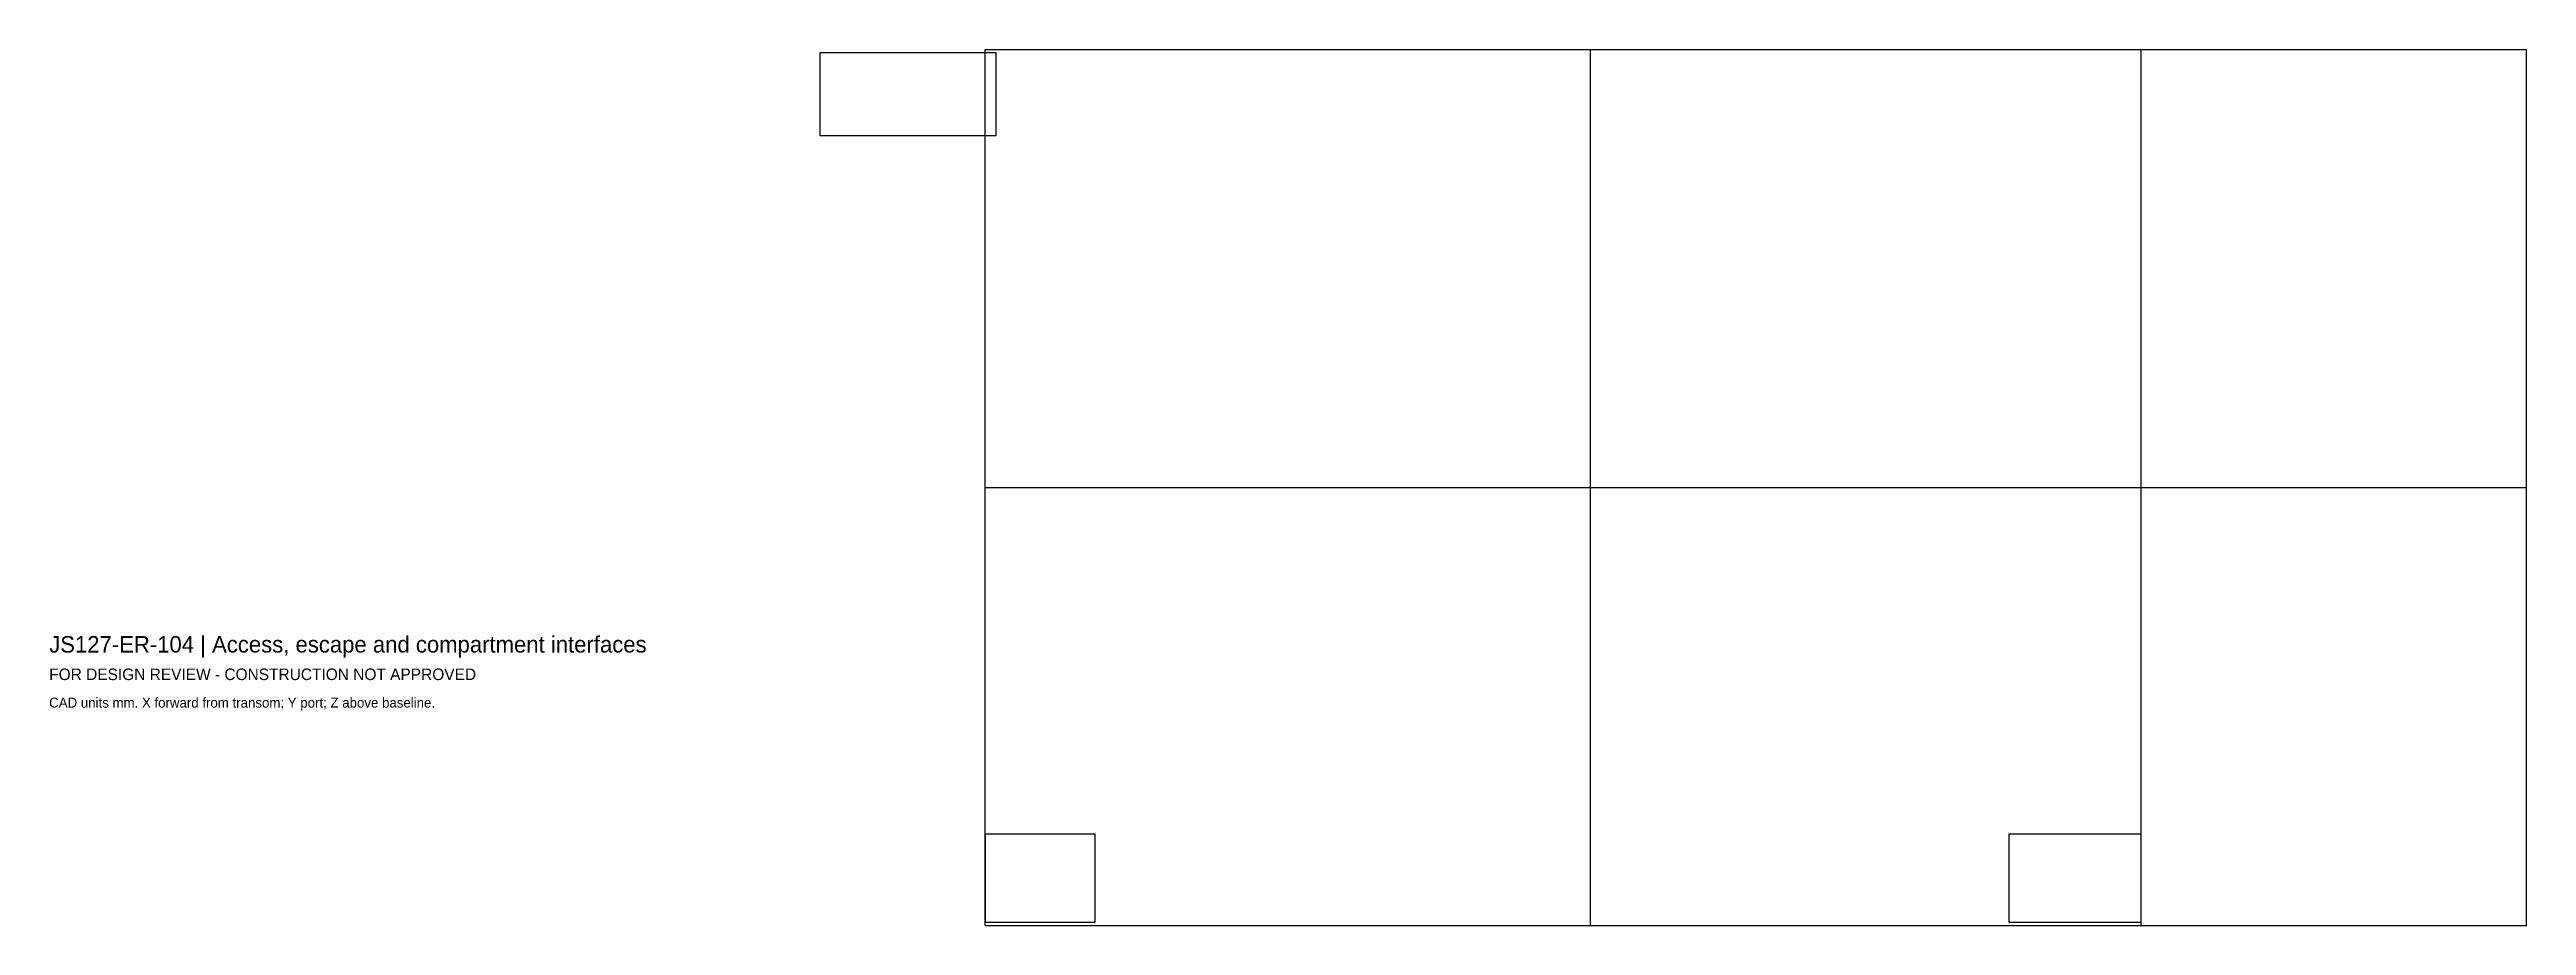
# Model space of a CAD drawing. Header units: millimetres. Extents: x 3 to 22500, y -3980 to 3980.
import ezdxf

# ---------------------------------------------------------------- set-up
doc = ezdxf.new("R2010")
doc.units = ezdxf.units.MM
for name, color, linetype in [('ANNOTATION', 7, 'Continuous'), ('CENTERLINE', 8, 'Continuous'), ('GEOMETRY', 7, 'Continuous'), ('RESERVATION', 1, 'Continuous')]:
    doc.layers.add(name, color=color, linetype=linetype)

msp = doc.modelspace()

# ---------------------------------------------------------------- linework, layer by layer
at = {"layer": 'CENTERLINE'}
msp.add_line((8500, 0), (22500, 0), dxfattribs=at)
at = {"layer": 'GEOMETRY'}
for p, q in [((8500, 3980), (14000, 3980)), ((8500, -3980), (8500, 3980)), ((14000, 3980), (19000, 3980)), ((14000, -3980), (14000, 3980)), ((19000, 3980), (22500, 3980)), ((19000, -3980), (19000, 3980)), ((22500, -3980), (22500, 3980)), ((8500, -3980), (14000, -3980)), ((14000, -3980), (19000, -3980)), ((19000, -3980), (22500, -3980))]:
    msp.add_line(p, q, dxfattribs=at)
at = {"layer": 'RESERVATION'}
for points in [[(7000, 3200), (8600, 3200), (8600, 3950), (7000, 3950)], [(8500, -3950), (9500, -3950), (9500, -3150), (8500, -3150)], [(17800, -3950), (19000, -3950), (19000, -3150), (17800, -3150)]]:
    msp.add_lwpolyline(points, close=True, dxfattribs=at)

# ---------------------------------------------------------------- texts
at = {"layer": 'ANNOTATION'}
for s, height, p in [('JS127-ER-104 | Access, escape and compartment interfaces', 150, (0, -1500)), ('FOR DESIGN REVIEW - CONSTRUCTION NOT APPROVED', 105, (0, -1750)), ('CAD units mm. X forward from transom; Y port; Z above baseline.', 90, (0, -2000))]:
    msp.add_text(s, height=height, dxfattribs=at).set_placement(p)

doc.saveas('drawing.dxf')
